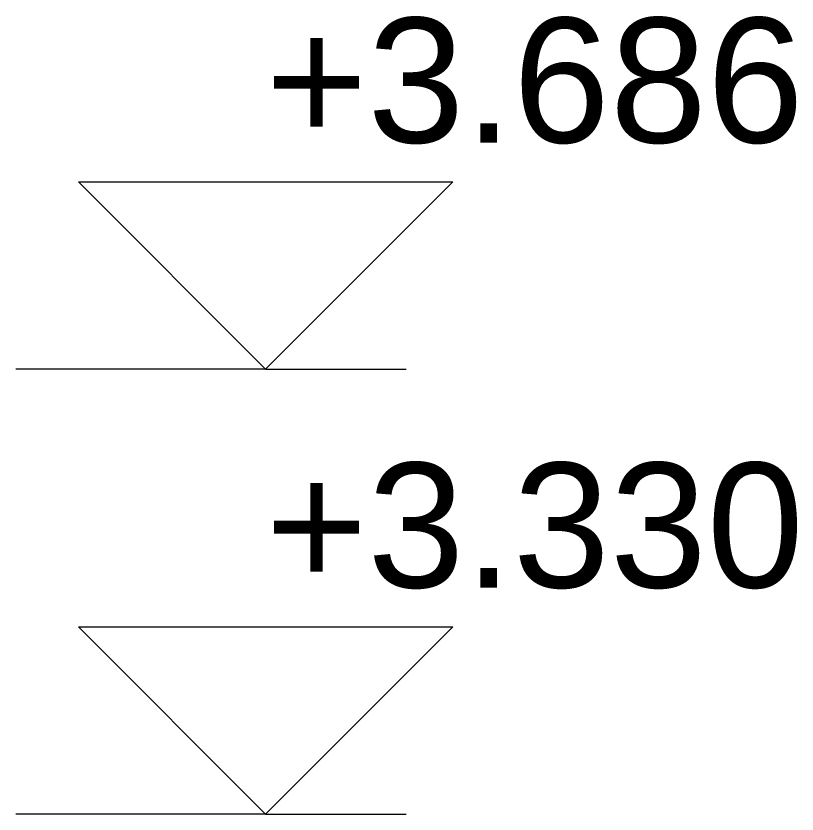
# Model space of a CAD drawing. Header units: metres. Extents: x -41 to 412, y -15 to 25.
# Drawn here: x 303.802 to 304.428, y -11.291 to -10.651 of the extents above; entities that cross this region are included whole.
import ezdxf

# ---------------------------------------------------------------- set-up
doc = ezdxf.new("R2010")
doc.units = ezdxf.units.M
doc.header["$MEASUREMENT"] = 0
doc.layers.add('Dimensioning - General', color=7, linetype='Continuous')
doc.styles.add('GENERATED_STYLE_2', font='arial.ttf')

msp = doc.modelspace()

# ---------------------------------------------------------------- linework, layer by layer
at = {"layer": 'Dimensioning - General', "color": 7, "linetype": 'Continuous', "lineweight": 13}
for p, q in [((304.00233, -10.93414), (303.85233, -10.78414)), ((303.85233, -10.78414), (304.15233, -10.78414)), ((304.15233, -10.78414), (304.00233, -10.93414)), ((304.00233, -11.29055), (303.85233, -11.14055)), ((303.85233, -11.14055), (304.15233, -11.14055)), ((304.15233, -11.14055), (304.00233, -11.29055))]:
    msp.add_line(p, q, dxfattribs=at)
at = {"layer": 'Dimensioning - General', "color": 151, "linetype": 'Continuous', "lineweight": 20, "true_color": 0x80c2ff}
for p, q in [((304.00233, -10.93414), (303.80233, -10.93414)), ((304.00233, -10.93414), (304.11483, -10.93414)), ((304.00233, -11.29055), (303.80233, -11.29055)), ((304.00233, -11.29055), (304.11483, -11.29055))]:
    msp.add_line(p, q, dxfattribs=at)

# ---------------------------------------------------------------- texts
at = {"layer": 'Dimensioning - General', "color": 5, "lineweight": 25, "char_height": 0.1, "attachment_point": 7, "style": 'GENERATED_STYLE_2'}
for s, insert in [('\\A1;+3.686', (304.00233, -10.75414)), ('\\A1;+3.330', (304.00233, -11.11055))]:
    msp.add_mtext(s, dxfattribs=dict(at, insert=insert))

doc.saveas('drawing.dxf')
